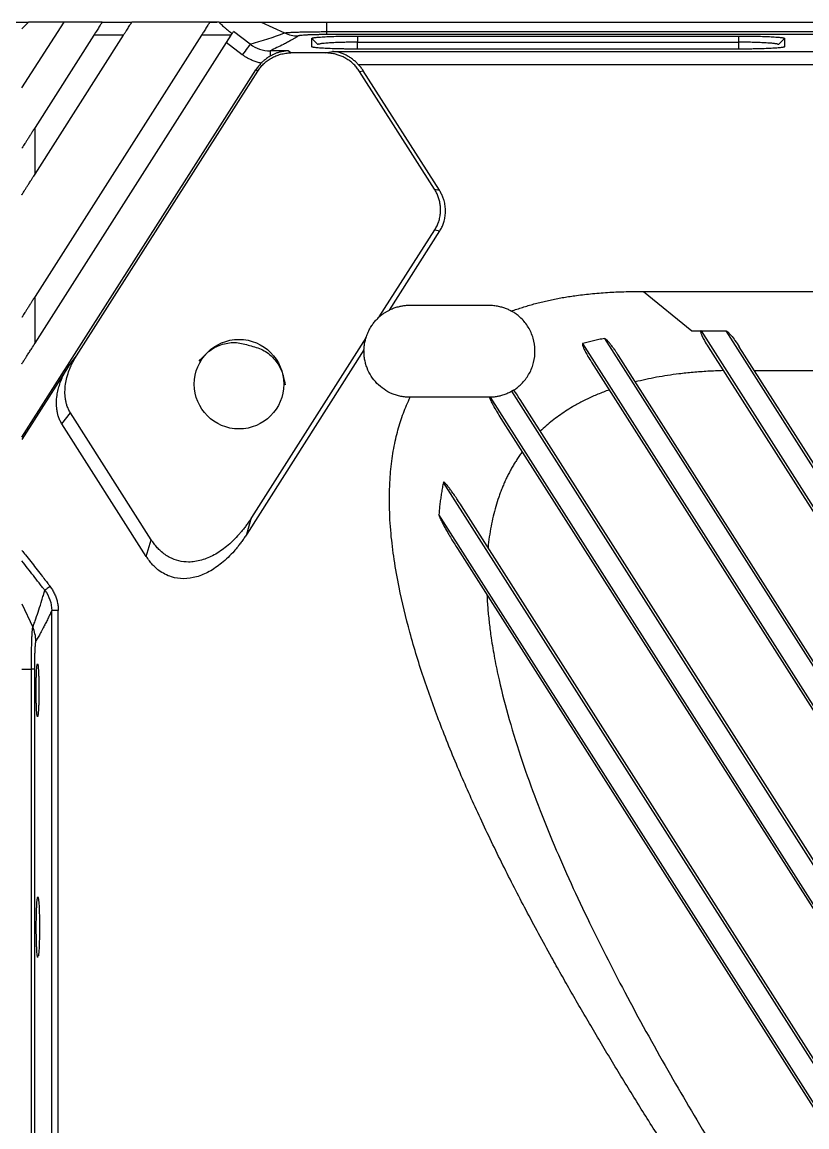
# Model space of a CAD drawing. Header units: millimetres. Extents: x 620 to 19791, y 2539 to 6969.
# Drawn here: x 17327 to 17386.6, y 5402.7 to 5486.6 of the extents above; entities that cross this region are included whole.
import ezdxf

# ---------------------------------------------------------------- set-up
doc = ezdxf.new("R2010")
doc.units = ezdxf.units.MM

# ---------------------------------------------------------------- blocks, each defined once
blk = doc.blocks.new('tugj')
at = {"color": 7, "linetype": 'Continuous', "lineweight": 25}
for p, q in [((12605.043, 5156.616), (12606.043, 5156.616)), ((12605.543, 5151.616), (12608.743, 5156.616)), ((12606.043, 5156.616), (12605.543, 5156.116)), ((12608.743, 5156.616), (12606.043, 5156.616)), ((12611.64, 5156.616), (12608.743, 5156.616)), ((12611.64, 5156.616), (12613.893, 5156.616)), ((12619.822, 5156.616), (12613.893, 5156.616)), ((12619.822, 5156.616), (12620.367, 5156.616)), ((12620.542, 5156.616), (12619.822, 5156.616)), ((12628.684, 5156.616), (12628.684, 5155.89)), ((12628.684, 5156.616), (12672.25, 5156.616)), ((12622.893, 5154.932), (12621.617, 5155.897)), ((12628.684, 5155.89), (12672.25, 5155.89)), ((12672.25, 5155.666), (12628.684, 5155.666)), ((12611.003, 5155.616), (12606.543, 5148.614)), ((12606.543, 5145.078), (12613.256, 5155.616)), ((12619.184, 5155.616), (12606.543, 5135.772)), ((12606.543, 5132.236), (12621.437, 5155.616)), ((12613.256, 5155.616), (12611.003, 5155.616)), ((12621.437, 5155.616), (12619.184, 5155.616)), ((12622.295, 5154.139), (12621.08, 5155.055)), ((12627.568, 5154.747), (12627.568, 5155.376)), ((12628.043, 5154.902), (12627.568, 5155.376)), ((12631.043, 5155.558), (12631.042, 5155.084)), ((12631.042, 5155.084), (12660.043, 5155.084)), ((12631.043, 5155.558), (12660.042, 5155.558)), ((12660.043, 5155.084), (12660.042, 5155.558)), ((12663.517, 5155.375), (12663.043, 5154.902)), ((12663.517, 5155.376), (12663.517, 5154.747)), ((12625.787, 5154.431), (12624.411, 5154.431)), ((12625.995, 5154.276), (12625.787, 5154.431)), ((12628.585, 5154.276), (12625.995, 5154.276)), ((12628.585, 5154.276), (12629.138, 5154.379)), ((12629.138, 5154.379), (12731.947, 5154.379)), ((12660.042, 5154.565), (12631.043, 5154.565)), ((12729.956, 5153.38), (12631.129, 5153.38)), ((12605.543, 5125.082), (12623.326, 5152.997)), ((12609.694, 5131.273), (12623.467, 5152.892)), ((12623.467, 5152.892), (12623.326, 5152.997)), ((12631.205, 5152.87), (12631.489, 5152.922)), ((12636.897, 5143.935), (12631.205, 5152.87)), ((12637.272, 5143.845), (12631.489, 5152.922)), ((12606.543, 5145.078), (12606.543, 5148.614)), ((12636.897, 5143.935), (12637.272, 5143.845)), ((12632.709, 5134.224), (12636.924, 5140.841)), ((12633.471, 5134.743), (12637.299, 5140.751)), ((12636.924, 5140.841), (12637.299, 5140.751)), ((12606.543, 5132.236), (12606.543, 5135.772)), ((12652.78, 5136.161), (12726.711, 5136.161)), ((12652.78, 5136.161), (12656.47, 5133.16)), ((12635.043, 5135.116), (12641.043, 5135.116)), ((12656.47, 5133.16), (12656.928, 5133.16)), ((12656.928, 5133.16), (12657.168, 5133.159)), ((12657.168, 5133.159), (12659.063, 5133.16)), ((12657.168, 5133.159), (12752.334, 4983.776)), ((12752.333, 4986.753), (12659.063, 5133.16)), ((12631.692, 5132.629), (12623.005, 5118.993)), ((12752.333, 4968.7), (12648.169, 5132.206)), ((12649.824, 5132.585), (12752.333, 4971.678)), ((12631.544, 5131.718), (12622.628, 5117.723)), ((12657.692, 5131.96), (12752.165, 4983.668)), ((12752.502, 4986.861), (12660.063, 5131.961)), ((12609.049, 5130.424), (12609.694, 5131.273)), ((12648.843, 5130.775), (12752.165, 4968.593)), ((12752.502, 4971.785), (12650.88, 5131.3)), ((12609.049, 5130.424), (12605.543, 5124.92)), ((12661.21, 5130.161), (12668.443, 5130.161)), ((12752.333, 4953.625), (12641.169, 5128.118)), ((12752.333, 4956.603), (12642.775, 5128.574)), ((12752.502, 4956.71), (12643.411, 5127.949)), ((12608.582, 5126.099), (12609.226, 5126.948)), ((12615.373, 5117.3), (12609.226, 5126.948)), ((12641.95, 5126.52), (12752.165, 4953.517)), ((12614.996, 5116.031), (12608.582, 5126.099)), ((12752.333, 4941.527), (12637.58, 5121.653)), ((12752.502, 4941.635), (12638.946, 5119.882)), ((12622.628, 5117.723), (12623.005, 5118.993)), ((12752.333, 4938.549), (12637.236, 5119.216)), ((12614.996, 5116.031), (12615.373, 5117.3)), ((12638.646, 5116.63), (12752.165, 4938.442)), ((12605.542, 5112.426), (12606.366, 5110.656)), ((12607.804, 5059.067), (12607.804, 5111.914)), ((12608.304, 5058.916), (12608.304, 5111.914)), ((12605.543, 5107.475), (12606.268, 5107.475)), ((12606.268, 4868.257), (12606.268, 5107.475)), ((12606.492, 5107.475), (12606.492, 4868.257))]:
    blk.add_line(p, q, dxfattribs=at)
at = {"color": 8, "linetype": 'Continuous', "lineweight": 25}
for p, q in [((12631.042, 5154.565), (12631.042, 5155.084)), ((12660.043, 5154.565), (12660.043, 5155.084))]:
    blk.add_line(p, q, dxfattribs=at)
at = {"color": 7, "linetype": 'Continuous', "lineweight": 25, "flags": 128}
blk.add_lwpolyline([(12623.732, 5156.616), (12624.617, 5156.204), (12625.502, 5155.792)], dxfattribs=at)
at = {"color": 7, "linetype": 'Continuous', "lineweight": 25}
blk.add_circle((12622.043, 5129.116), 3.4, dxfattribs=at)
for points, knots in [([(12611.64, 5156.616), (12611.64, 5156.615), (12611.639, 5156.613), (12611.632, 5156.599), (12611.621, 5156.578), (12611.604, 5156.551), (12611.576, 5156.505), (12611.524, 5156.429), (12611.446, 5156.311), (12611.354, 5156.167), (12611.258, 5156.014), (12611.14, 5155.831), (12611.054, 5155.696), (12611.003, 5155.616)], [0, 0, 0, 0, 0.055968, 0.110252, 0.162997, 0.214361, 0.264516, 0.366616, 0.489395, 0.60523, 0.723158, 0.83333, 1, 1, 1, 1]), ([(12613.256, 5155.616), (12613.279, 5155.651), (12613.321, 5155.718), (12613.38, 5155.811), (12613.431, 5155.889), (12613.472, 5155.954), (12613.531, 5156.046), (12613.607, 5156.167), (12613.698, 5156.311), (12613.777, 5156.429), (12613.836, 5156.515), (12613.87, 5156.572), (12613.89, 5156.608), (12613.892, 5156.613), (12613.893, 5156.616)], [0, 0, 0, 0, 0.073549, 0.138036, 0.193462, 0.239827, 0.277133, 0.39503, 0.510872, 0.633619, 0.735727, 0.819896, 0.907743, 1, 1, 1, 1]), ([(12619.822, 5156.616), (12619.821, 5156.615), (12619.82, 5156.613), (12619.813, 5156.599), (12619.802, 5156.578), (12619.786, 5156.551), (12619.758, 5156.505), (12619.705, 5156.429), (12619.627, 5156.311), (12619.535, 5156.167), (12619.44, 5156.014), (12619.321, 5155.831), (12619.236, 5155.696), (12619.184, 5155.616)], [0, 0, 0, 0, 0.055968, 0.110252, 0.162997, 0.214362, 0.264516, 0.366616, 0.489395, 0.605231, 0.723159, 0.83333, 1, 1, 1, 1]), ([(12620.542, 5156.615), (12620.539, 5156.615), (12620.533, 5156.613), (12620.535, 5156.603), (12620.545, 5156.587), (12620.57, 5156.556), (12620.627, 5156.497), (12620.733, 5156.398), (12620.875, 5156.272), (12621.058, 5156.116), (12621.275, 5155.936), (12621.435, 5155.807), (12621.517, 5155.741)], [0, 0, 0, 0, 0.0447892, 0.0890592, 0.1335575, 0.1790284, 0.2801063, 0.3894024, 0.5184814, 0.6586341, 0.825277, 1, 1, 1, 1]), ([(12620.542, 5156.616), (12620.805, 5156.616), (12621.333, 5156.616), (12622.211, 5156.616), (12623.012, 5156.616), (12623.546, 5156.616), (12623.732, 5156.616)], [0, 0, 0, 0, 0.247771, 0.497694, 0.825046, 1, 1, 1, 1]), ([(12623.732, 5156.616), (12623.743, 5156.616), (12623.765, 5156.616), (12623.811, 5156.616), (12623.866, 5156.616), (12623.931, 5156.616), (12624.006, 5156.616), (12624.091, 5156.616), (12624.186, 5156.616), (12624.393, 5156.616), (12624.765, 5156.616), (12625.386, 5156.616), (12626.111, 5156.616), (12626.787, 5156.616), (12627.355, 5156.616), (12627.791, 5156.616), (12628.235, 5156.616), (12628.534, 5156.616), (12628.684, 5156.616)], [0, 0, 0, 0, 0.0312815, 0.0624437, 0.0935521, 0.1246724, 0.1558705, 0.1872116, 0.2187601, 0.250579, 0.3758482, 0.500072, 0.6243563, 0.749592, 0.8123807, 0.8747032, 0.9370724, 1, 1, 1, 1]), ([(12621.517, 5155.741), (12621.534, 5155.767), (12621.567, 5155.82), (12621.6, 5155.871), (12621.616, 5155.896)], [0, 0, 0, 0, 0.492567, 1, 1, 1, 1]), ([(12625.502, 5155.792), (12625.51, 5155.794), (12625.526, 5155.798), (12625.565, 5155.805), (12625.614, 5155.811), (12625.677, 5155.817), (12625.752, 5155.824), (12625.84, 5155.83), (12625.942, 5155.836), (12626.057, 5155.843), (12626.186, 5155.849), (12626.329, 5155.854), (12626.486, 5155.86), (12626.656, 5155.865), (12626.838, 5155.87), (12627.034, 5155.874), (12627.241, 5155.878), (12627.46, 5155.882), (12627.689, 5155.885), (12627.927, 5155.887), (12628.174, 5155.889), (12628.427, 5155.89), (12628.598, 5155.89), (12628.684, 5155.89)], [0, 0, 0, 0, 0.039853, 0.08055, 0.122049, 0.164332, 0.207401, 0.251245, 0.29586, 0.341241, 0.387385, 0.434286, 0.481942, 0.530351, 0.579512, 0.629425, 0.680092, 0.731517, 0.783708, 0.836663, 0.890407, 0.944891, 1, 1, 1, 1]), ([(12628.684, 5155.666), (12628.638, 5155.666), (12628.548, 5155.666), (12628.413, 5155.665), (12628.28, 5155.664), (12628.148, 5155.662), (12628.018, 5155.66), (12627.806, 5155.656), (12627.524, 5155.649), (12627.204, 5155.635), (12626.936, 5155.62), (12626.754, 5155.603), (12626.639, 5155.588), (12626.569, 5155.575), (12626.551, 5155.565), (12626.542, 5155.561)], [0, 0, 0, 0, 0.0422031, 0.0840711, 0.1257725, 0.1674782, 0.2093587, 0.2515826, 0.3767743, 0.5022703, 0.626909, 0.7518408, 0.8347633, 0.9170582, 1, 1, 1, 1]), ([(12622.893, 5154.932), (12622.874, 5154.907), (12622.72, 5154.703), (12622.438, 5154.329), (12622.295, 5154.139)], [0, 0, 0, 0, 0.5, 0.9907223, 0.9907223, 0.9907223, 0.9907223]), ([(12622.893, 5154.933), (12623.11, 5154.77), (12623.353, 5154.643), (12623.868, 5154.473), (12624.14, 5154.43), (12624.411, 5154.431)], [0, 0, 0, 0, 0.5, 0.5, 1, 1, 1, 1]), ([(12626.542, 5155.561), (12626.485, 5155.525), (12626.373, 5155.454), (12626.196, 5155.347), (12625.984, 5155.224), (12625.726, 5155.082), (12625.366, 5154.893), (12624.931, 5154.675), (12624.584, 5154.512), (12624.411, 5154.431)], [0, 0, 0, 0, 0.094784, 0.188832, 0.282144, 0.42077, 0.566811, 0.78421, 1, 1, 1, 1]), ([(12627.568, 5155.376), (12627.569, 5155.379), (12627.571, 5155.386), (12627.588, 5155.396), (12627.614, 5155.406), (12627.652, 5155.415), (12627.699, 5155.425), (12627.758, 5155.435), (12627.885, 5155.452), (12628.13, 5155.477), (12628.569, 5155.505), (12629.105, 5155.528), (12629.617, 5155.542), (12630.047, 5155.55), (12630.374, 5155.555), (12630.706, 5155.557), (12630.93, 5155.558), (12631.043, 5155.558)], [0, 0, 0, 0, 0.035367, 0.070513, 0.105548, 0.140581, 0.175722, 0.21108, 0.246761, 0.374246, 0.499999, 0.625691, 0.753247, 0.815374, 0.876818, 0.938164, 1, 1, 1, 1]), ([(12631.042, 5155.084), (12630.999, 5155.084), (12630.876, 5155.084), (12630.684, 5155.085), (12630.477, 5155.084), (12630.217, 5155.081), (12629.893, 5155.072), (12629.457, 5155.057), (12629.095, 5155.043), (12628.82, 5155.026), (12628.607, 5155.01), (12628.435, 5154.995), (12628.3, 5154.979), (12628.188, 5154.962), (12628.098, 5154.94), (12628.049, 5154.919), (12628.045, 5154.907), (12628.043, 5154.902)], [0, 0, 0, 0, 0.027422, 0.078341, 0.122789, 0.160512, 0.248311, 0.33976, 0.470474, 0.53048, 0.587892, 0.68438, 0.731983, 0.781722, 0.87758, 0.950322, 1, 1, 1, 1]), ([(12660.042, 5155.558), (12660.107, 5155.558), (12660.235, 5155.558), (12660.427, 5155.557), (12660.616, 5155.555), (12660.804, 5155.553), (12660.99, 5155.551), (12661.174, 5155.548), (12661.511, 5155.541), (12661.98, 5155.528), (12662.516, 5155.505), (12662.955, 5155.477), (12663.222, 5155.45), (12663.376, 5155.428), (12663.457, 5155.411), (12663.507, 5155.393), (12663.514, 5155.381), (12663.517, 5155.376)], [0, 0, 0, 0, 0.035389, 0.07055, 0.105593, 0.140627, 0.175763, 0.211107, 0.246769, 0.374209, 0.499992, 0.625646, 0.753235, 0.815421, 0.876887, 0.938217, 1, 1, 1, 1]), ([(12663.042, 5154.902), (12663.041, 5154.906), (12663.04, 5154.913), (12663.024, 5154.923), (12662.999, 5154.934), (12662.95, 5154.95), (12662.871, 5154.966), (12662.75, 5154.984), (12662.617, 5154.998), (12662.445, 5155.012), (12662.242, 5155.028), (12661.952, 5155.045), (12661.552, 5155.059), (12661.135, 5155.074), (12660.787, 5155.082), (12660.536, 5155.085), (12660.287, 5155.085), (12660.124, 5155.084), (12660.043, 5155.084)], [0, 0, 0, 0, 0.036028, 0.072495, 0.109413, 0.146785, 0.230278, 0.280774, 0.345311, 0.409736, 0.477199, 0.548468, 0.664987, 0.785101, 0.840175, 0.896589, 0.948315, 1, 1, 1, 1]), ([(12623.728, 5153.499), (12623.676, 5153.51), (12623.573, 5153.532), (12623.421, 5153.573), (12623.27, 5153.621), (12623.121, 5153.675), (12622.942, 5153.751), (12622.736, 5153.852), (12622.508, 5153.985), (12622.366, 5154.087), (12622.295, 5154.139)], [0, 0, 0, 0, 0.099916, 0.199673, 0.299476, 0.399527, 0.50003, 0.667548, 0.833887, 1, 1, 1, 1]), ([(12623.467, 5152.892), (12623.499, 5152.94), (12623.563, 5153.038), (12623.671, 5153.177), (12623.787, 5153.311), (12623.913, 5153.44), (12624.047, 5153.562), (12624.19, 5153.676), (12624.342, 5153.783), (12624.501, 5153.881), (12624.668, 5153.97), (12624.842, 5154.049), (12625.022, 5154.117), (12625.208, 5154.174), (12625.399, 5154.219), (12625.594, 5154.252), (12625.793, 5154.273), (12625.927, 5154.275), (12625.995, 5154.276)], [0, 0, 0, 0, 0.057911, 0.116427, 0.175549, 0.235278, 0.295618, 0.356568, 0.418132, 0.480309, 0.543102, 0.606512, 0.67054, 0.735188, 0.800457, 0.866347, 0.932861, 1, 1, 1, 1]), ([(12624.411, 5154.03), (12624.363, 5154.001), (12624.273, 5153.947), (12624.152, 5153.863), (12624.021, 5153.764), (12623.88, 5153.647), (12623.777, 5153.547), (12623.728, 5153.499)], [0, 0, 0, 0, 0.201328, 0.374361, 0.519294, 0.769955, 1, 1, 1, 1]), ([(12625.787, 5154.431), (12625.735, 5154.428), (12625.634, 5154.424), (12625.49, 5154.407), (12625.359, 5154.385), (12625.242, 5154.361), (12625.139, 5154.335), (12624.996, 5154.294), (12624.817, 5154.231), (12624.606, 5154.138), (12624.474, 5154.065), (12624.411, 5154.03)], [0, 0, 0, 0, 0.112482, 0.215498, 0.309048, 0.393135, 0.467762, 0.532933, 0.702481, 0.858101, 1, 1, 1, 1]), ([(12624.411, 5154.431), (12624.411, 5154.423), (12624.411, 5154.383), (12624.411, 5154.245), (12624.411, 5154.147), (12624.411, 5154.03)], [0, 0, 0, 0, 0.5, 0.5, 1, 1, 1, 1]), ([(12631.043, 5154.565), (12630.979, 5154.565), (12630.85, 5154.565), (12630.659, 5154.566), (12630.47, 5154.567), (12630.282, 5154.569), (12630.096, 5154.572), (12629.912, 5154.575), (12629.574, 5154.581), (12629.106, 5154.594), (12628.569, 5154.617), (12628.13, 5154.645), (12627.863, 5154.672), (12627.71, 5154.695), (12627.629, 5154.712), (12627.578, 5154.729), (12627.572, 5154.741), (12627.568, 5154.747)], [0, 0, 0, 0, 0.035364, 0.070508, 0.10554, 0.140571, 0.175709, 0.211065, 0.246743, 0.374209, 0.49997, 0.625636, 0.753235, 0.815426, 0.876893, 0.938222, 1, 1, 1, 1]), ([(12631.205, 5152.87), (12631.173, 5152.917), (12631.111, 5153.011), (12631.009, 5153.145), (12630.899, 5153.273), (12630.783, 5153.394), (12630.66, 5153.508), (12630.53, 5153.615), (12630.392, 5153.715), (12630.248, 5153.809), (12630.056, 5153.92), (12629.814, 5154.036), (12629.518, 5154.144), (12629.214, 5154.22), (12628.902, 5154.268), (12628.691, 5154.274), (12628.585, 5154.276)], [0, 0, 0, 0, 0.054765, 0.109086, 0.163137, 0.217099, 0.271151, 0.325472, 0.380238, 0.435622, 0.49179, 0.594189, 0.695187, 0.795804, 0.897071, 1, 1, 1, 1]), ([(12631.129, 5153.38), (12631.099, 5153.411), (12631.036, 5153.476), (12630.937, 5153.57), (12630.832, 5153.664), (12630.719, 5153.757), (12630.6, 5153.847), (12630.473, 5153.935), (12630.339, 5154.018), (12630.166, 5154.113), (12629.946, 5154.213), (12629.697, 5154.296), (12629.424, 5154.358), (12629.244, 5154.371), (12629.138, 5154.379)], [0, 0, 0, 0, 0.052526, 0.107201, 0.16419, 0.223637, 0.285667, 0.350393, 0.417914, 0.488315, 0.607343, 0.742282, 0.848748, 1, 1, 1, 1]), ([(12663.517, 5154.747), (12663.516, 5154.744), (12663.514, 5154.737), (12663.497, 5154.727), (12663.471, 5154.717), (12663.434, 5154.707), (12663.386, 5154.697), (12663.328, 5154.688), (12663.2, 5154.67), (12662.955, 5154.645), (12662.516, 5154.617), (12661.98, 5154.594), (12661.468, 5154.58), (12661.038, 5154.572), (12660.711, 5154.568), (12660.379, 5154.565), (12660.155, 5154.565), (12660.042, 5154.565)], [0, 0, 0, 0, 0.035354, 0.07049, 0.105517, 0.140544, 0.175682, 0.211039, 0.246722, 0.37424, 0.500005, 0.625682, 0.753271, 0.815424, 0.876874, 0.938203, 1, 1, 1, 1]), ([(12623.728, 5153.499), (12623.691, 5153.46), (12623.616, 5153.383), (12623.512, 5153.259), (12623.415, 5153.131), (12623.355, 5153.041), (12623.326, 5152.997)], [0, 0, 0, 0, 0.250243, 0.50032, 0.750237, 1, 1, 1, 1]), ([(12631.489, 5152.922), (12631.463, 5152.962), (12631.41, 5153.043), (12631.323, 5153.159), (12631.23, 5153.272), (12631.163, 5153.344), (12631.129, 5153.38)], [0, 0, 0, 0, 0.246384, 0.495154, 0.746347, 1, 1, 1, 1]), ([(12606.543, 5148.614), (12606.511, 5148.564), (12606.452, 5148.472), (12606.37, 5148.343), (12606.3, 5148.232), (12606.242, 5148.14), (12606.154, 5148), (12606.039, 5147.821), (12605.898, 5147.601), (12605.772, 5147.408), (12605.679, 5147.261), (12605.62, 5147.16), (12605.581, 5147.094), (12605.549, 5147.052), (12605.545, 5147.047), (12605.543, 5147.044)], [0, 0, 0, 0, 0.076408, 0.143264, 0.200569, 0.248324, 0.286531, 0.419799, 0.534069, 0.651314, 0.759619, 0.819962, 0.870152, 0.932977, 1, 1, 1, 1]), ([(12605.543, 5143.508), (12605.543, 5143.509), (12605.544, 5143.51), (12605.553, 5143.521), (12605.567, 5143.539), (12605.588, 5143.57), (12605.62, 5143.624), (12605.679, 5143.724), (12605.772, 5143.872), (12605.898, 5144.065), (12606.039, 5144.285), (12606.184, 5144.511), (12606.353, 5144.781), (12606.471, 5144.966), (12606.543, 5145.078)], [0, 0, 0, 0, 0.034267, 0.067135, 0.098949, 0.13009, 0.180259, 0.240606, 0.34888, 0.466121, 0.580357, 0.713621, 0.826984, 1, 1, 1, 1]), ([(12636.924, 5140.841), (12636.955, 5140.89), (12637.015, 5140.989), (12637.095, 5141.142), (12637.164, 5141.297), (12637.223, 5141.454), (12637.294, 5141.683), (12637.354, 5141.995), (12637.373, 5142.365), (12637.35, 5142.714), (12637.292, 5143.034), (12637.197, 5143.345), (12637.068, 5143.649), (12636.954, 5143.839), (12636.897, 5143.935)], [0, 0, 0, 0, 0.053507, 0.106096, 0.15795, 0.209259, 0.260221, 0.377884, 0.499202, 0.599454, 0.69839, 0.797284, 0.89741, 1, 1, 1, 1]), ([(12637.299, 5140.751), (12637.329, 5140.8), (12637.388, 5140.897), (12637.465, 5141.048), (12637.533, 5141.2), (12637.591, 5141.353), (12637.66, 5141.576), (12637.723, 5141.879), (12637.75, 5142.268), (12637.722, 5142.664), (12637.647, 5143.017), (12637.543, 5143.322), (12637.425, 5143.588), (12637.324, 5143.758), (12637.272, 5143.845)], [0, 0, 0, 0, 0.052578, 0.104316, 0.155234, 0.205355, 0.254702, 0.369805, 0.488557, 0.611311, 0.733363, 0.818242, 0.907098, 1, 1, 1, 1]), ([(12606.543, 5135.772), (12606.511, 5135.722), (12606.452, 5135.63), (12606.37, 5135.501), (12606.3, 5135.39), (12606.242, 5135.298), (12606.154, 5135.158), (12606.039, 5134.979), (12605.898, 5134.759), (12605.772, 5134.566), (12605.679, 5134.419), (12605.62, 5134.318), (12605.581, 5134.252), (12605.549, 5134.21), (12605.545, 5134.205), (12605.543, 5134.202)], [0, 0, 0, 0, 0.076408, 0.143264, 0.200569, 0.248324, 0.286531, 0.419799, 0.534069, 0.651314, 0.759619, 0.819962, 0.870152, 0.932977, 1, 1, 1, 1]), ([(12642.757, 5134.667), (12642.896, 5134.716), (12643.174, 5134.815), (12643.596, 5134.953), (12644.025, 5135.084), (12644.461, 5135.207), (12644.903, 5135.322), (12645.352, 5135.43), (12645.807, 5135.53), (12646.269, 5135.623), (12646.737, 5135.708), (12647.212, 5135.785), (12647.94, 5135.89), (12648.943, 5136.004), (12650.201, 5136.098), (12651.487, 5136.152), (12652.34, 5136.158), (12652.78, 5136.161)], [0, 0, 0, 0, 0.04327, 0.086907, 0.130931, 0.175359, 0.220209, 0.2655, 0.311249, 0.357472, 0.404186, 0.451405, 0.499145, 0.621038, 0.748619, 0.870491, 1, 1, 1, 1]), ([(12632.709, 5134.224), (12632.741, 5134.252), (12632.807, 5134.31), (12632.905, 5134.389), (12633.005, 5134.463), (12633.131, 5134.551), (12633.288, 5134.648), (12633.408, 5134.71), (12633.471, 5134.743)], [0, 0, 0, 0, 0.119479, 0.242202, 0.368583, 0.499004, 0.73498, 1, 1, 1, 1]), ([(12633.471, 5134.743), (12633.52, 5134.767), (12633.618, 5134.814), (12633.768, 5134.877), (12633.921, 5134.932), (12634.077, 5134.981), (12634.27, 5135.031), (12634.501, 5135.077), (12634.771, 5135.11), (12634.952, 5135.114), (12635.043, 5135.116)], [0, 0, 0, 0, 0.1001719, 0.2000442, 0.2998342, 0.39976, 0.5000388, 0.6667868, 0.8331036, 1, 1, 1, 1]), ([(12641.043, 5135.116), (12641.102, 5135.115), (12641.222, 5135.113), (12641.401, 5135.099), (12641.578, 5135.076), (12641.754, 5135.044), (12641.968, 5134.994), (12642.216, 5134.917), (12642.493, 5134.807), (12642.669, 5134.713), (12642.757, 5134.667)], [0, 0, 0, 0, 0.100224, 0.200078, 0.299824, 0.399726, 0.500047, 0.666835, 0.833078, 1, 1, 1, 1]), ([(12631.692, 5132.629), (12631.712, 5132.69), (12631.751, 5132.811), (12631.822, 5132.989), (12631.901, 5133.163), (12631.991, 5133.332), (12632.111, 5133.533), (12632.27, 5133.76), (12632.476, 5134.005), (12632.631, 5134.151), (12632.709, 5134.224)], [0, 0, 0, 0, 0.100266, 0.200104, 0.299814, 0.399697, 0.500054, 0.666873, 0.833055, 1, 1, 1, 1]), ([(12642.927, 5128.666), (12642.976, 5128.699), (12643.075, 5128.764), (12643.216, 5128.87), (12643.352, 5128.983), (12643.481, 5129.102), (12643.665, 5129.291), (12643.888, 5129.563), (12644.124, 5129.937), (12644.313, 5130.34), (12644.497, 5130.919), (12644.582, 5131.691), (12644.464, 5132.46), (12644.251, 5133.038), (12644.041, 5133.439), (12643.784, 5133.807), (12643.517, 5134.101), (12643.256, 5134.332), (12643.016, 5134.513), (12642.844, 5134.615), (12642.757, 5134.667)], [0, 0, 0, 0, 0.024583, 0.049003, 0.073323, 0.097606, 0.121918, 0.182464, 0.2431, 0.305082, 0.366934, 0.494968, 0.624567, 0.687999, 0.751357, 0.813033, 0.874944, 0.916563, 0.958146, 1, 1, 1, 1]), ([(12657.168, 5133.159), (12657.161, 5133.157), (12657.147, 5133.152), (12657.134, 5133.135), (12657.131, 5133.113), (12657.131, 5133.065), (12657.152, 5132.985), (12657.193, 5132.871), (12657.278, 5132.68), (12657.44, 5132.369), (12657.597, 5132.114), (12657.692, 5131.96)], [0, 0, 0, 0, 0.016917, 0.031214, 0.045063, 0.064106, 0.139024, 0.224551, 0.335473, 0.600567, 1, 1, 1, 1]), ([(12659.063, 5133.16), (12659.069, 5133.159), (12659.084, 5133.157), (12659.107, 5133.147), (12659.134, 5133.131), (12659.164, 5133.109), (12659.198, 5133.081), (12659.242, 5133.04), (12659.298, 5132.985), (12659.366, 5132.911), (12659.521, 5132.732), (12659.763, 5132.419), (12659.958, 5132.12), (12660.063, 5131.961)], [0, 0, 0, 0, 0.01237, 0.028021, 0.047451, 0.070919, 0.098571, 0.130494, 0.185573, 0.248711, 0.319995, 0.636654, 1, 1, 1, 1]), ([(12605.543, 5130.666), (12605.543, 5130.667), (12605.544, 5130.668), (12605.552, 5130.681), (12605.564, 5130.7), (12605.582, 5130.728), (12605.618, 5130.783), (12605.686, 5130.891), (12605.799, 5131.068), (12605.942, 5131.293), (12606.107, 5131.551), (12606.309, 5131.871), (12606.456, 5132.1), (12606.543, 5132.236)], [0, 0, 0, 0, 0.030657, 0.061815, 0.093828, 0.127026, 0.161703, 0.258192, 0.371333, 0.496055, 0.644878, 0.790466, 1, 1, 1, 1]), ([(12619.017, 5130.874), (12619.274, 5131.167), (12619.767, 5131.729), (12620.784, 5132.194), (12621.849, 5132.346), (12622.523, 5132.149), (12622.853, 5132.053)], [0, 0, 0, 0, 0.268629, 0.515707, 0.762429, 1, 1, 1, 1]), ([(12631.544, 5131.718), (12631.546, 5131.766), (12631.55, 5131.859), (12631.562, 5132), (12631.58, 5132.145), (12631.608, 5132.298), (12631.644, 5132.46), (12631.676, 5132.573), (12631.692, 5132.629)], [0, 0, 0, 0, 0.179765, 0.346667, 0.501047, 0.673859, 0.839861, 1, 1, 1, 1]), ([(12648.169, 5132.206), (12648.163, 5132.198), (12648.154, 5132.184), (12648.148, 5132.16), (12648.149, 5132.134), (12648.154, 5132.099), (12648.165, 5132.052), (12648.187, 5131.985), (12648.219, 5131.903), (12648.285, 5131.752), (12648.4, 5131.524), (12648.593, 5131.178), (12648.75, 5130.924), (12648.843, 5130.775)], [0, 0, 0, 0, 0.017238, 0.031802, 0.045254, 0.064758, 0.097079, 0.136863, 0.195671, 0.261965, 0.443812, 0.672535, 1, 1, 1, 1]), ([(12649.824, 5132.585), (12649.683, 5132.557), (12649.401, 5132.501), (12648.984, 5132.409), (12648.573, 5132.312), (12648.303, 5132.241), (12648.169, 5132.206)], [0, 0, 0, 0, 0.255059, 0.506695, 0.754983, 1, 1, 1, 1]), ([(12650.88, 5131.3), (12650.826, 5131.383), (12650.732, 5131.529), (12650.605, 5131.713), (12650.482, 5131.888), (12650.353, 5132.06), (12650.214, 5132.238), (12650.11, 5132.354), (12650.039, 5132.434), (12649.987, 5132.488), (12649.914, 5132.54), (12649.856, 5132.569), (12649.824, 5132.585)], [0, 0, 0, 0, 0.17727, 0.310571, 0.399904, 0.560232, 0.695305, 0.803603, 0.839023, 0.886091, 0.936552, 1, 1, 1, 1]), ([(12622.853, 5132.053), (12623.192, 5131.964), (12623.874, 5131.785), (12624.715, 5131.1), (12625.341, 5130.179), (12625.474, 5129.447), (12625.542, 5129.074)], [0, 0, 0, 0, 0.241489, 0.486465, 0.738116, 1, 1, 1, 1]), ([(12635.054, 5128.116), (12634.994, 5128.116), (12634.875, 5128.118), (12634.698, 5128.131), (12634.523, 5128.153), (12634.35, 5128.183), (12634.178, 5128.222), (12634.009, 5128.27), (12633.842, 5128.327), (12633.516, 5128.455), (12633.051, 5128.707), (12632.515, 5129.162), (12632.076, 5129.712), (12631.812, 5130.236), (12631.664, 5130.679), (12631.587, 5131.021), (12631.544, 5131.368), (12631.544, 5131.601), (12631.544, 5131.718)], [0, 0, 0, 0, 0.031946, 0.063607, 0.095061, 0.126386, 0.157664, 0.188975, 0.220398, 0.252014, 0.376591, 0.501216, 0.625704, 0.750422, 0.813205, 0.875307, 0.937361, 1, 1, 1, 1]), ([(12609.226, 5126.948), (12609.2, 5126.991), (12609.148, 5127.076), (12609.08, 5127.21), (12609.02, 5127.347), (12608.954, 5127.525), (12608.891, 5127.752), (12608.828, 5128.104), (12608.802, 5128.562), (12608.846, 5129.101), (12608.96, 5129.652), (12609.111, 5130.117), (12609.284, 5130.529), (12609.463, 5130.893), (12609.613, 5131.141), (12609.694, 5131.273)], [0, 0, 0, 0, 0.032713, 0.065464, 0.09831, 0.131309, 0.18972, 0.25259, 0.365747, 0.489593, 0.605836, 0.734325, 0.809811, 0.898366, 1, 1, 1, 1]), ([(12608.582, 5126.099), (12608.555, 5126.142), (12608.503, 5126.227), (12608.434, 5126.361), (12608.374, 5126.498), (12608.308, 5126.676), (12608.245, 5126.903), (12608.183, 5127.26), (12608.158, 5127.717), (12608.2, 5128.227), (12608.291, 5128.703), (12608.418, 5129.14), (12608.586, 5129.574), (12608.795, 5130.006), (12608.963, 5130.283), (12609.049, 5130.424)], [0, 0, 0, 0, 0.0329932, 0.0657961, 0.0985296, 0.1313159, 0.1901957, 0.2526078, 0.3681449, 0.4895308, 0.5869421, 0.6859197, 0.7872669, 0.8917324, 1, 1, 1, 1]), ([(12658.851, 5130.142), (12658.653, 5130.135), (12658.263, 5130.122), (12657.683, 5130.092), (12657.115, 5130.055), (12656.56, 5130.011), (12656.016, 5129.958), (12655.37, 5129.885), (12654.625, 5129.783), (12653.784, 5129.641), (12652.965, 5129.479), (12652.429, 5129.349), (12652.164, 5129.285)], [0, 0, 0, 0, 0.087666, 0.173589, 0.257788, 0.34028, 0.421087, 0.50023, 0.629018, 0.755162, 0.878781, 1, 1, 1, 1]), ([(12654.112, 5071.695), (12653.803, 5072.181), (12653.19, 5073.146), (12652.287, 5074.59), (12651.404, 5076.019), (12650.541, 5077.433), (12649.699, 5078.831), (12648.877, 5080.214), (12648.076, 5081.583), (12647.295, 5082.936), (12646.535, 5084.274), (12645.378, 5086.343), (12643.883, 5089.1), (12642.075, 5092.612), (12640.398, 5096.083), (12638.812, 5099.62), (12637.385, 5103.111), (12636.095, 5106.668), (12635.018, 5110.167), (12634.276, 5113.238), (12633.827, 5115.748), (12633.572, 5117.808), (12633.455, 5119.836), (12633.49, 5121.74), (12633.659, 5123.444), (12633.887, 5124.698), (12634.121, 5125.632), (12634.314, 5126.278), (12634.533, 5126.907), (12634.776, 5127.521), (12634.962, 5127.918), (12635.054, 5128.116)], [0, 0, 0, 0, 0.0281268, 0.0558675, 0.083223, 0.1101943, 0.1367821, 0.1629874, 0.1888113, 0.2142547, 0.2393188, 0.2640046, 0.33008, 0.3925822, 0.4569819, 0.5184057, 0.5819469, 0.6411849, 0.7032438, 0.7607171, 0.79542, 0.8277858, 0.8620839, 0.8946234, 0.9207063, 0.9456908, 0.9567912, 0.9677505, 0.9785903, 0.9893326, 1, 1, 1, 1]), ([(12641.057, 5128.116), (12640.759, 5128.116), (12640.128, 5128.116), (12639.127, 5128.116), (12637.895, 5128.116), (12636.525, 5128.116), (12635.525, 5128.116), (12635.054, 5128.116)], [0, 0, 0, 0, 0.148764, 0.315345, 0.499744, 0.764431, 1, 1, 1, 1]), ([(12641.058, 5128.116), (12641.062, 5128.108), (12641.067, 5128.097), (12641.074, 5128.086), (12641.076, 5128.082), (12641.08, 5128.076), (12641.084, 5128.07), (12641.089, 5128.063), (12641.091, 5128.059), (12641.094, 5128.054), (12641.101, 5128.043), (12641.112, 5128.021), (12641.123, 5127.987), (12641.188, 5127.849), (12641.293, 5127.636), (12641.468, 5127.317), (12641.681, 5126.949), (12641.853, 5126.675), (12641.95, 5126.52)], [0, 0, 0, 0, 0.0152175, 0.0190741, 0.020998, 0.0229155, 0.030467, 0.0341319, 0.0359265, 0.0376923, 0.0444137, 0.0562937, 0.078056, 0.1037206, 0.3045759, 0.4684347, 0.7002383, 1, 1, 1, 1]), ([(12642.775, 5128.574), (12642.726, 5128.547), (12642.627, 5128.493), (12642.475, 5128.421), (12642.32, 5128.355), (12642.161, 5128.298), (12641.964, 5128.236), (12641.727, 5128.179), (12641.45, 5128.134), (12641.263, 5128.123), (12641.169, 5128.118)], [0, 0, 0, 0, 0.10019, 0.200056, 0.299831, 0.399749, 0.500042, 0.666803, 0.833095, 1, 1, 1, 1]), ([(12642.927, 5128.666), (12642.921, 5128.662), (12642.909, 5128.655), (12642.884, 5128.639), (12642.858, 5128.623), (12642.83, 5128.606), (12642.802, 5128.59), (12642.784, 5128.579), (12642.775, 5128.574)], [0, 0, 0, 0, 0.193434, 0.376156, 0.548169, 0.709476, 0.860083, 1, 1, 1, 1]), ([(12643.411, 5127.949), (12643.319, 5128.091), (12643.162, 5128.333), (12642.996, 5128.569), (12642.927, 5128.666)], [0, 0, 0, 0, 0.587301, 1, 1, 1, 1]), ([(12650.177, 5128.681), (12650.033, 5128.628), (12649.748, 5128.523), (12649.328, 5128.353), (12648.919, 5128.176), (12648.52, 5127.991), (12648.133, 5127.799), (12647.756, 5127.598), (12647.329, 5127.355), (12646.857, 5127.062), (12646.346, 5126.713), (12645.856, 5126.343), (12645.387, 5125.956), (12645.091, 5125.68), (12644.944, 5125.542)], [0, 0, 0, 0, 0.074802, 0.148429, 0.220926, 0.292342, 0.362727, 0.432134, 0.500619, 0.60245, 0.703089, 0.802749, 0.901645, 1, 1, 1, 1]), ([(12643.571, 5123.975), (12643.503, 5123.881), (12643.366, 5123.692), (12643.172, 5123.401), (12642.985, 5123.105), (12642.806, 5122.803), (12642.635, 5122.495), (12642.472, 5122.182), (12642.317, 5121.863), (12642.171, 5121.538), (12642.032, 5121.207), (12641.901, 5120.871), (12641.736, 5120.411), (12641.549, 5119.817), (12641.356, 5119.08), (12641.195, 5118.314), (12641.062, 5117.52), (12641.001, 5116.979), (12640.97, 5116.705)], [0, 0, 0, 0, 0.044718, 0.089457, 0.134253, 0.17914, 0.224155, 0.269331, 0.314703, 0.360306, 0.406172, 0.452335, 0.498827, 0.593777, 0.691149, 0.791172, 0.894058, 1, 1, 1, 1]), ([(12637.58, 5121.653), (12637.554, 5121.523), (12637.501, 5121.262), (12637.432, 5120.865), (12637.37, 5120.462), (12637.317, 5120.052), (12637.271, 5119.637), (12637.248, 5119.357), (12637.236, 5119.216)], [0, 0, 0, 0, 0.161473, 0.324918, 0.490415, 0.658045, 0.827882, 1, 1, 1, 1]), ([(12638.946, 5119.882), (12638.851, 5120.029), (12638.677, 5120.299), (12638.429, 5120.666), (12638.22, 5120.962), (12638.053, 5121.19), (12637.92, 5121.36), (12637.821, 5121.479), (12637.747, 5121.561), (12637.697, 5121.611), (12637.662, 5121.64), (12637.639, 5121.659), (12637.62, 5121.669), (12637.598, 5121.666), (12637.587, 5121.658), (12637.58, 5121.653)], [0, 0, 0, 0, 0.230026, 0.424715, 0.584075, 0.708126, 0.796556, 0.869812, 0.911898, 0.942851, 0.962508, 0.972036, 0.981659, 0.989826, 1, 1, 1, 1]), ([(12623.005, 5118.993), (12622.942, 5118.895), (12622.817, 5118.703), (12622.624, 5118.429), (12622.432, 5118.173), (12622.241, 5117.935), (12621.965, 5117.611), (12621.594, 5117.22), (12620.977, 5116.67), (12620.197, 5116.131), (12619.362, 5115.777), (12618.699, 5115.632), (12618.123, 5115.587), (12617.47, 5115.664), (12616.872, 5115.89), (12616.416, 5116.168), (12616.098, 5116.421), (12615.826, 5116.694), (12615.587, 5116.98), (12615.446, 5117.191), (12615.373, 5117.3)], [0, 0, 0, 0, 0.036696, 0.071781, 0.105261, 0.13714, 0.167426, 0.238953, 0.306259, 0.426836, 0.534944, 0.58862, 0.639182, 0.715988, 0.792965, 0.837683, 0.883516, 0.920021, 0.958792, 1, 1, 1, 1]), ([(12637.236, 5119.216), (12637.236, 5119.206), (12637.237, 5119.183), (12637.247, 5119.144), (12637.263, 5119.093), (12637.286, 5119.031), (12637.316, 5118.959), (12637.354, 5118.875), (12637.398, 5118.781), (12637.451, 5118.675), (12637.51, 5118.559), (12637.577, 5118.432), (12637.677, 5118.247), (12637.817, 5117.997), (12638.01, 5117.665), (12638.286, 5117.204), (12638.506, 5116.853), (12638.646, 5116.63)], [0, 0, 0, 0, 0.009636, 0.023334, 0.041271, 0.063526, 0.090136, 0.121124, 0.156505, 0.196289, 0.240481, 0.289088, 0.342111, 0.453728, 0.579804, 0.731703, 1, 1, 1, 1]), ([(12622.628, 5117.723), (12622.567, 5117.629), (12622.447, 5117.444), (12622.259, 5117.175), (12622.068, 5116.918), (12621.874, 5116.674), (12621.596, 5116.347), (12621.221, 5115.952), (12620.604, 5115.405), (12619.821, 5114.864), (12618.84, 5114.445), (12617.85, 5114.285), (12617.024, 5114.411), (12616.401, 5114.672), (12616.005, 5114.923), (12615.698, 5115.175), (12615.455, 5115.416), (12615.217, 5115.7), (12615.071, 5115.918), (12614.996, 5116.031)], [0, 0, 0, 0, 0.035181, 0.06949, 0.102958, 0.135615, 0.167497, 0.237811, 0.306398, 0.426306, 0.535135, 0.638829, 0.737184, 0.792914, 0.85017, 0.883735, 0.9175, 0.957411, 1, 1, 1, 1]), ([(12605.54, 5116.494), (12605.63, 5116.38), (12605.987, 5115.925), (12606.472, 5115.306), (12606.968, 5114.675), (12607.267, 5114.292), (12607.48, 5114.018), (12607.608, 5113.855), (12607.663, 5113.78), (12607.677, 5113.761)], [0, 0, 0, 0, 0.125587, 0.4999926, 0.6799791, 0.8199719, 0.9199712, 0.9799782, 1, 1, 1, 1]), ([(12607.282, 5113.456), (12607.279, 5113.459), (12607.275, 5113.464), (12607.266, 5113.476), (12607.25, 5113.496), (12607.218, 5113.537), (12607.155, 5113.619), (12607.029, 5113.782), (12606.775, 5114.109), (12606.269, 5114.761), (12605.833, 5115.32), (12605.543, 5115.692)], [0, 0, 0, 0, 0.003906, 0.007812, 0.015625, 0.03125, 0.0625, 0.125, 0.25, 0.499999, 1, 1, 1, 1]), ([(12607.677, 5113.761), (12607.632, 5113.727), (12607.585, 5113.69), (12607.492, 5113.619), (12607.448, 5113.584), (12607.373, 5113.526), (12607.342, 5113.503), (12607.299, 5113.469), (12607.286, 5113.459), (12607.282, 5113.456)], [0, 0, 0, 0, 0.25, 0.25, 0.5, 0.5, 0.75, 0.75, 1, 1, 1, 1]), ([(12607.677, 5113.761), (12607.709, 5113.718), (12607.774, 5113.631), (12607.863, 5113.493), (12607.944, 5113.35), (12608.018, 5113.202), (12608.084, 5113.049), (12608.162, 5112.84), (12608.237, 5112.573), (12608.294, 5112.246), (12608.3, 5112.025), (12608.304, 5111.914)], [0, 0, 0, 0, 0.082116, 0.164352, 0.246968, 0.33022, 0.414359, 0.499626, 0.666608, 0.83272, 1, 1, 1, 1]), ([(12606.366, 5110.656), (12606.376, 5110.681), (12606.397, 5110.73), (12606.436, 5110.833), (12606.504, 5111.02), (12606.64, 5111.403), (12606.834, 5111.979), (12607.025, 5112.58), (12607.145, 5112.981), (12607.2, 5113.168), (12607.223, 5113.247), (12607.242, 5113.31), (12607.257, 5113.356), (12607.269, 5113.406), (12607.277, 5113.439), (12607.282, 5113.456)], [0, 0, 0, 0, 0.031231, 0.062466, 0.124947, 0.249927, 0.499933, 0.749964, 0.874979, 0.906402, 0.937487, 0.953153, 0.968741, 0.98437, 1, 1, 1, 1]), ([(12607.282, 5113.456), (12607.45, 5113.237), (12607.582, 5112.99), (12607.76, 5112.467), (12607.805, 5112.191), (12607.804, 5111.914)], [0, 0, 0, 0, 0.5, 0.5, 1, 1, 1, 1]), ([(12640.887, 5113.112), (12640.897, 5112.935), (12640.915, 5112.578), (12640.956, 5112.041), (12641.005, 5111.498), (12641.064, 5110.951), (12641.132, 5110.398), (12641.256, 5109.508), (12641.468, 5108.259), (12641.9, 5106.189), (12642.575, 5103.574), (12643.531, 5100.526), (12644.634, 5097.461), (12645.82, 5094.497), (12647.124, 5091.514), (12648.931, 5087.656), (12651.408, 5082.779), (12654.024, 5078.045), (12656.231, 5074.247), (12657.903, 5071.452), (12659.659, 5068.59), (12660.875, 5066.669), (12661.491, 5065.695)], [0, 0, 0, 0, 0.010214, 0.020538, 0.030977, 0.041532, 0.052206, 0.063002, 0.093188, 0.125078, 0.184557, 0.248396, 0.308695, 0.371827, 0.431927, 0.495911, 0.616733, 0.746415, 0.806904, 0.869326, 0.933688, 1, 1, 1, 1]), ([(12607.804, 5111.914), (12607.75, 5111.796), (12607.641, 5111.561), (12607.48, 5111.225), (12607.321, 5110.904), (12607.148, 5110.568), (12606.966, 5110.229), (12606.777, 5109.898), (12606.656, 5109.708), (12606.598, 5109.617)], [0, 0, 0, 0, 0.135998, 0.269847, 0.401548, 0.531104, 0.699449, 0.855745, 1, 1, 1, 1]), ([(12608.304, 5111.914), (12608.177, 5111.914), (12608.051, 5111.914), (12607.868, 5111.914), (12607.811, 5111.914), (12607.804, 5111.914)], [0, 0, 0, 0, 0.5, 0.5, 1, 1, 1, 1]), ([(12606.268, 5107.475), (12606.268, 5107.527), (12606.268, 5107.631), (12606.268, 5107.787), (12606.269, 5107.942), (12606.271, 5108.113), (12606.272, 5108.351), (12606.274, 5108.619), (12606.278, 5108.897), (12606.285, 5109.223), (12606.294, 5109.491), (12606.302, 5109.778), (12606.309, 5109.972), (12606.318, 5110.169), (12606.326, 5110.303), (12606.335, 5110.418), (12606.344, 5110.516), (12606.354, 5110.605), (12606.362, 5110.638), (12606.366, 5110.656)], [0, 0, 0, 0, 0.033411, 0.066869, 0.100343, 0.13381, 0.178292, 0.25666, 0.314504, 0.372587, 0.496076, 0.529, 0.622776, 0.681149, 0.745677, 0.794419, 0.853056, 0.921642, 1, 1, 1, 1]), ([(12606.598, 5109.617), (12606.595, 5109.613), (12606.591, 5109.605), (12606.584, 5109.583), (12606.577, 5109.553), (12606.57, 5109.516), (12606.564, 5109.47), (12606.553, 5109.381), (12606.539, 5109.222), (12606.523, 5108.954), (12606.51, 5108.634), (12606.501, 5108.312), (12606.496, 5108.012), (12606.493, 5107.745), (12606.493, 5107.565), (12606.492, 5107.475)], [0, 0, 0, 0, 0.041612, 0.08292, 0.124081, 0.165256, 0.206602, 0.248277, 0.373047, 0.49785, 0.62318, 0.748539, 0.832611, 0.915974, 1, 1, 1, 1]), ([(12606.729, 5103.866), (12606.726, 5103.866), (12606.722, 5103.868), (12606.715, 5103.881), (12606.708, 5103.902), (12606.701, 5103.932), (12606.695, 5103.971), (12606.684, 5104.048), (12606.67, 5104.193), (12606.654, 5104.441), (12606.641, 5104.742), (12606.631, 5105.089), (12606.625, 5105.465), (12606.623, 5105.857), (12606.625, 5106.25), (12606.631, 5106.627), (12606.641, 5106.976), (12606.654, 5107.281), (12606.67, 5107.533), (12606.686, 5107.701), (12606.701, 5107.802), (12606.715, 5107.856), (12606.724, 5107.862), (12606.729, 5107.865)], [0, 0, 0, 0, 0.021346, 0.04241, 0.063283, 0.084057, 0.104826, 0.125687, 0.188, 0.250088, 0.311855, 0.37391, 0.43641, 0.498756, 0.56095, 0.623521, 0.685882, 0.747997, 0.810632, 0.873704, 0.915461, 0.957304, 1, 1, 1, 1]), ([(12606.729, 5107.865), (12606.731, 5107.865), (12606.736, 5107.863), (12606.743, 5107.85), (12606.749, 5107.829), (12606.756, 5107.799), (12606.763, 5107.761), (12606.773, 5107.683), (12606.787, 5107.538), (12606.803, 5107.29), (12606.816, 5106.989), (12606.826, 5106.642), (12606.832, 5106.266), (12606.834, 5105.874), (12606.832, 5105.481), (12606.826, 5105.104), (12606.817, 5104.755), (12606.804, 5104.45), (12606.788, 5104.198), (12606.772, 5104.03), (12606.756, 5103.929), (12606.743, 5103.875), (12606.733, 5103.869), (12606.729, 5103.866)], [0, 0, 0, 0, 0.021346, 0.04241, 0.063283, 0.084056, 0.104826, 0.125687, 0.188, 0.250088, 0.311855, 0.37391, 0.43641, 0.498756, 0.56095, 0.623521, 0.685882, 0.747997, 0.810632, 0.873704, 0.915461, 0.957304, 1, 1, 1, 1]), ([(12606.756, 5085.566), (12606.753, 5085.567), (12606.748, 5085.569), (12606.74, 5085.584), (12606.732, 5085.608), (12606.724, 5085.643), (12606.717, 5085.687), (12606.705, 5085.776), (12606.688, 5085.942), (12606.67, 5086.228), (12606.655, 5086.574), (12606.644, 5086.973), (12606.637, 5087.405), (12606.634, 5087.856), (12606.637, 5088.307), (12606.644, 5088.741), (12606.655, 5089.142), (12606.669, 5089.493), (12606.688, 5089.784), (12606.707, 5089.976), (12606.724, 5090.092), (12606.74, 5090.154), (12606.75, 5090.161), (12606.756, 5090.165)], [0, 0, 0, 0, 0.021245, 0.042243, 0.063084, 0.083861, 0.104667, 0.125596, 0.188211, 0.250208, 0.311749, 0.373875, 0.436451, 0.498749, 0.560974, 0.623545, 0.685901, 0.747871, 0.810407, 0.873806, 0.915692, 0.957504, 1, 1, 1, 1]), ([(12606.756, 5090.165), (12606.772, 5090.13), (12606.803, 5090.061), (12606.843, 5089.532), (12606.87, 5088.775), (12606.879, 5087.876), (12606.87, 5086.97), (12606.844, 5086.215), (12606.811, 5085.744), (12606.788, 5085.68), (12606.78, 5085.659)], [0, 0, 0, 0, 0.134323, 0.267824, 0.400296, 0.534058, 0.667737, 0.800909, 0.935813, 1, 1, 1, 1])]:
    blk.add_open_spline(points, degree=3, knots=knots, dxfattribs=at)
for points in [[(12621.437, 5155.616), (12621.464, 5155.658), (12621.491, 5155.7), (12621.517, 5155.741)], [(12622.892, 5154.932), (12623.777, 5155.189), (12624.717, 5155.493), (12625.502, 5155.792)], [(12625.502, 5155.792), (12625.821, 5155.644), (12626.183, 5155.562), (12626.542, 5155.561)], [(12628.684, 5155.89), (12628.684, 5155.759), (12628.684, 5155.682), (12628.684, 5155.666)], [(12641.169, 5128.118), (12641.131, 5128.117), (12641.093, 5128.115), (12641.058, 5128.116)], [(12606.598, 5109.617), (12606.596, 5109.976), (12606.514, 5110.338), (12606.366, 5110.656)], [(12606.492, 5107.475), (12606.476, 5107.475), (12606.399, 5107.475), (12606.268, 5107.475)]]:
    blk.add_open_spline(points, degree=3, dxfattribs=at)
blk = doc.blocks.new('*U204')
blk.add_blockref('tugj', (-12530.543, -4991.113))
blk = doc.blocks.new('*U205')
at = {"color": 0, "linetype": 'ByBlock', "lineweight": -2, "transparency": 16777216}
blk.add_blockref('*U204', (0, 1350), dxfattribs=at)

msp = doc.modelspace()

# ---------------------------------------------------------------- block references
msp.add_blockref('*U205', (17251.96016, 3971.06063))

doc.saveas('drawing.dxf')
